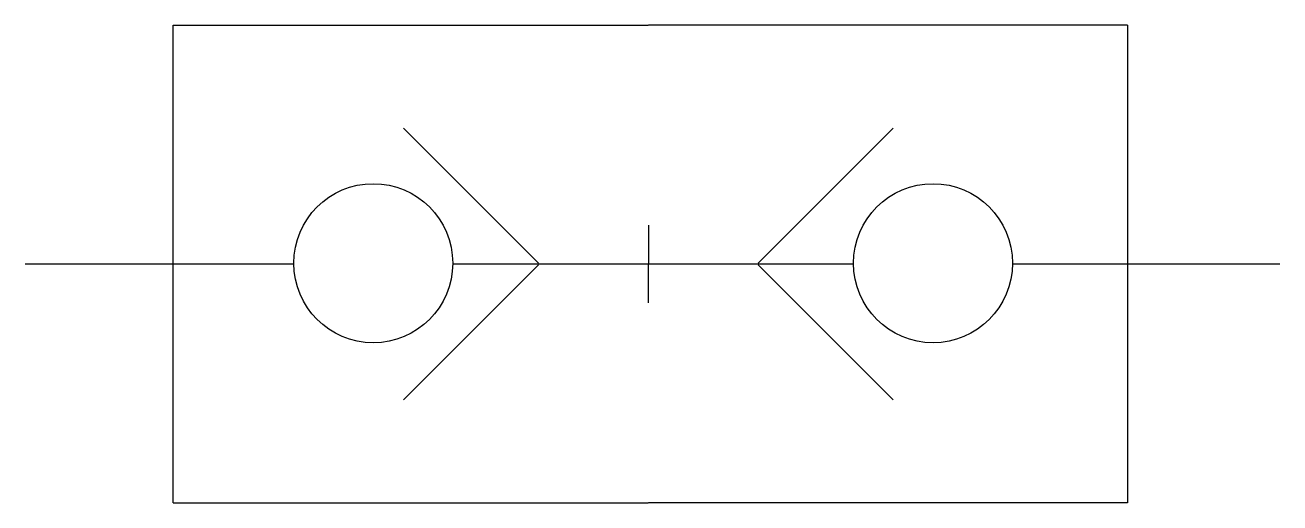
# Model space of a CAD drawing. Extents: x 473.6 to 499.8, y 357.2 to 367.2.
import ezdxf

# ---------------------------------------------------------------- set-up
doc = ezdxf.new("R2010")
doc.units = 0
doc.header["$LTSCALE"] = 5
doc.header["$MEASUREMENT"] = 0
doc.layers.add('11', color=1, linetype='CONTINUOUS')

msp = doc.modelspace()

# ---------------------------------------------------------------- linework, layer by layer
at = {"layer": '11'}
for p, q in [((476.653, 367.25), (486.612, 367.25)), ((476.653, 357.25), (476.653, 367.25)), ((496.653, 367.25), (486.615, 367.25)), ((496.653, 367.25), (496.653, 357.25)), ((484.311, 362.266), (481.483, 365.094)), ((488.915, 362.266), (491.744, 365.094)), ((486.613, 363.066), (486.613, 362.25)), ((473.551, 362.25), (479.182, 362.25)), ((484.311, 362.234), (481.483, 359.406)), ((482.511, 362.25), (490.913, 362.25)), ((486.613, 361.434), (486.613, 362.25)), ((488.915, 362.234), (491.744, 359.406)), ((494.243, 362.25), (499.848, 362.25)), ((476.653, 357.25), (486.612, 357.25)), ((496.653, 357.25), (486.615, 357.25))]:
    msp.add_line(p, q, dxfattribs=at)
for centre in [(480.847, 362.266), (492.578, 362.266)]:
    msp.add_circle(centre, 1.665, dxfattribs=at)

doc.saveas('drawing.dxf')
